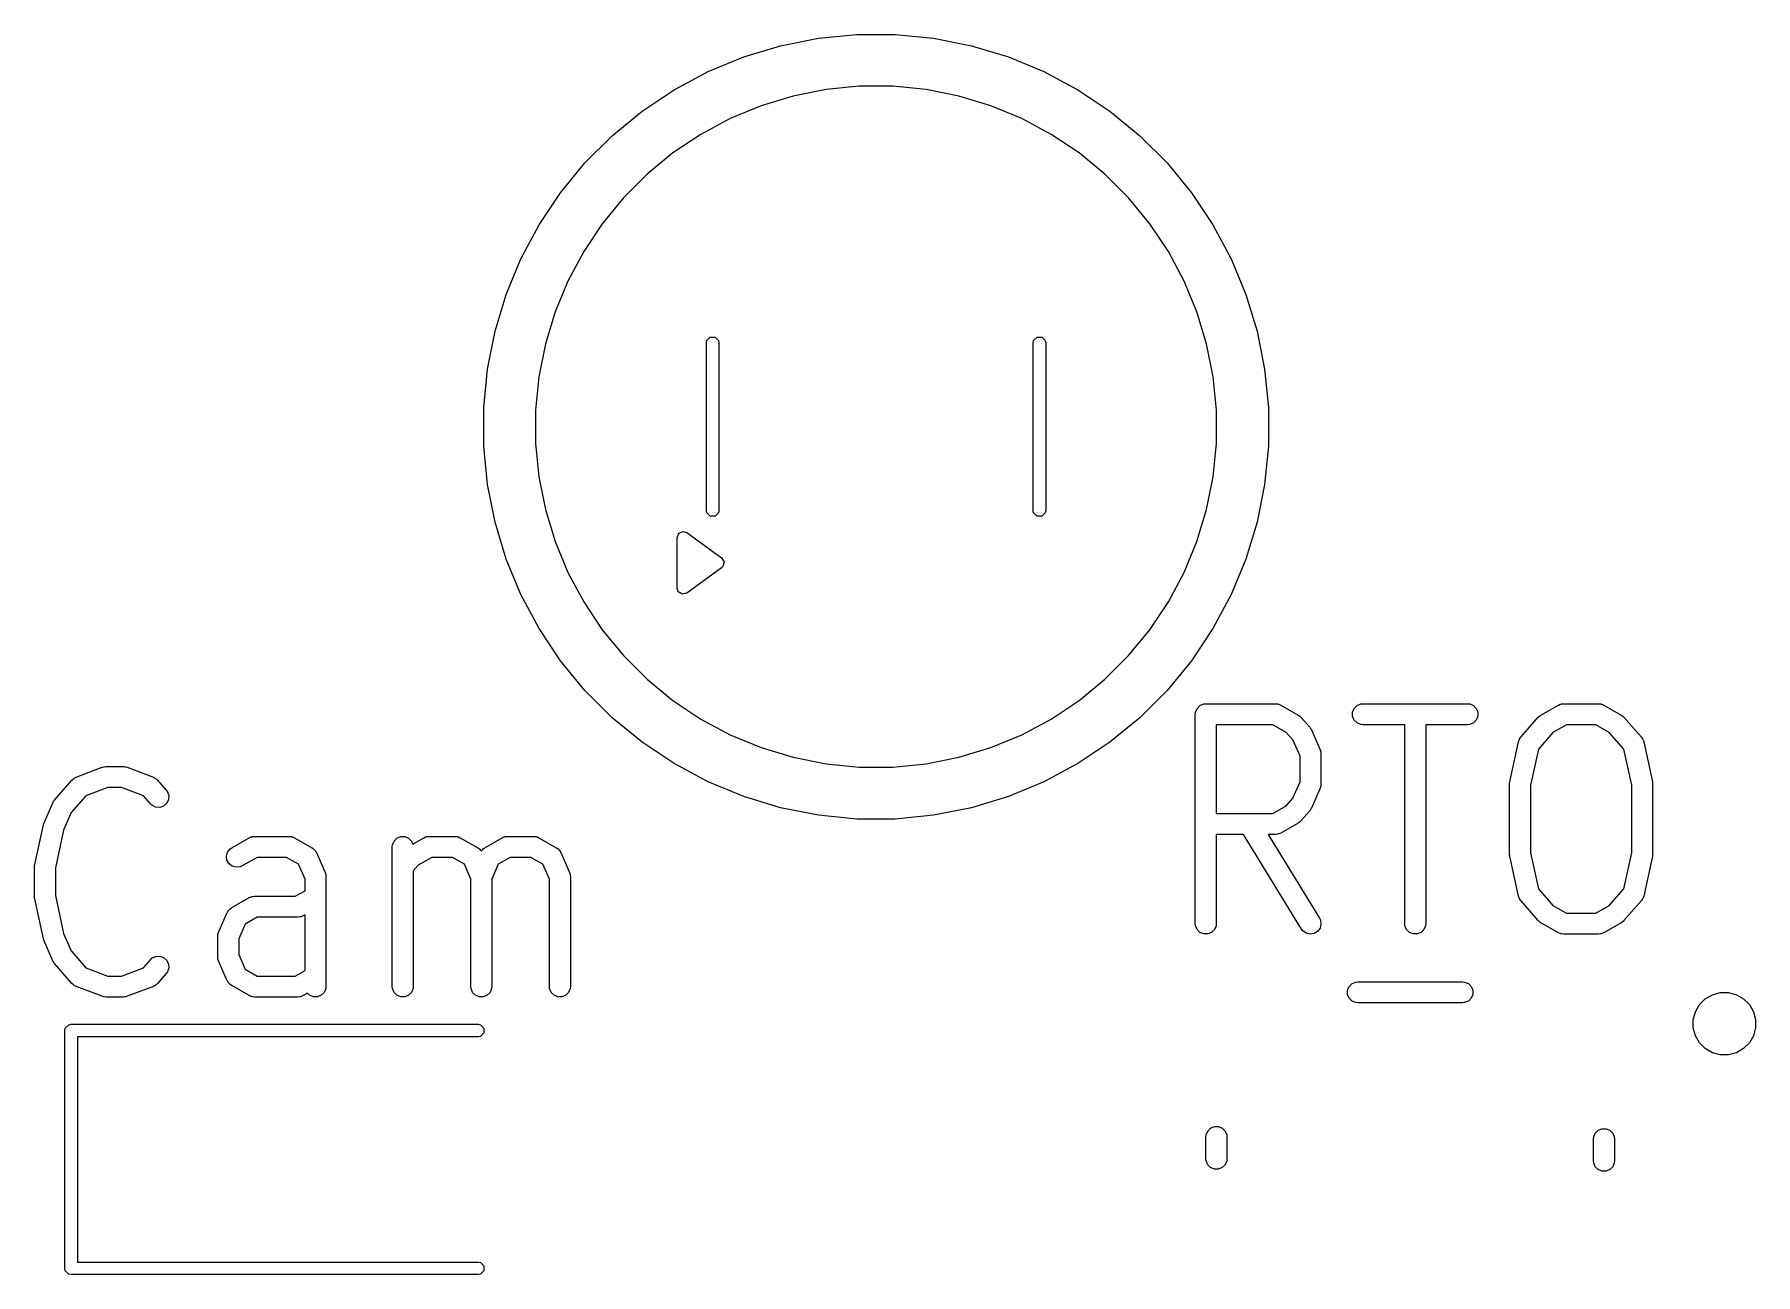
# Model space of a CAD drawing. Extents: x 2.767 to 3.48, y -2.923 to -1.994.
# Drawn here: x 2.833 to 3.48, y -2.46 to -1.994 of the extents above; entities that cross this region are included whole.
import ezdxf

# ---------------------------------------------------------------- set-up
doc = ezdxf.new("R2010")
doc.units = 0
doc.header["$MEASUREMENT"] = 0
doc.layers.add('BLACK', color=7, linetype='CONTINUOUS')

msp = doc.modelspace()

# ---------------------------------------------------------------- linework, layer by layer
at = {"layer": 'BLACK', "linetype": 'CONTINUOUS'}
for p, q in [((3.09987, -2.00272), (3.11373, -1.99852)), ((3.11373, -1.99852), (3.12794, -1.99569)), ((3.12794, -1.99569), (3.14236, -1.99427)), ((3.14236, -1.99427), (3.15685, -1.99427)), ((3.15685, -1.99427), (3.17127, -1.99569)), ((3.17127, -1.99569), (3.18548, -1.99852)), ((3.18548, -1.99852), (3.19934, -2.00272)), ((3.08648, -2.00827), (3.09987, -2.00272)), ((3.19934, -2.00272), (3.21273, -2.00827)), ((3.07371, -2.0151), (3.08648, -2.00827)), ((3.21273, -2.00827), (3.22551, -2.0151)), ((3.06166, -2.02315), (3.07371, -2.0151)), ((3.11848, -2.01746), (3.10645, -2.02111)), ((3.13081, -2.01501), (3.11848, -2.01746)), ((3.14332, -2.01378), (3.13081, -2.01501)), ((3.15589, -2.01378), (3.14332, -2.01378)), ((3.1684, -2.01501), (3.15589, -2.01378)), ((3.18073, -2.01746), (3.1684, -2.01501)), ((3.19276, -2.02111), (3.18073, -2.01746)), ((3.22551, -2.0151), (3.23755, -2.02315)), ((3.05046, -2.03234), (3.06166, -2.02315)), ((3.10645, -2.02111), (3.09483, -2.02592)), ((3.20438, -2.02592), (3.19276, -2.02111)), ((3.23755, -2.02315), (3.24875, -2.03234)), ((3.09483, -2.02592), (3.08375, -2.03185)), ((3.21547, -2.03185), (3.20438, -2.02592)), ((3.04021, -2.04258), (3.05046, -2.03234)), ((3.08375, -2.03185), (3.07329, -2.03884)), ((3.22592, -2.03884), (3.21547, -2.03185)), ((3.24875, -2.03234), (3.259, -2.04258)), ((3.03102, -2.05378), (3.04021, -2.04258)), ((3.07329, -2.03884), (3.06357, -2.04681)), ((3.23564, -2.04681), (3.22592, -2.03884)), ((3.259, -2.04258), (3.26819, -2.05378)), ((3.06357, -2.04681), (3.05469, -2.0557)), ((3.24453, -2.0557), (3.23564, -2.04681)), ((3.02297, -2.06583), (3.03102, -2.05378)), ((3.05469, -2.0557), (3.04671, -2.06542)), ((3.2525, -2.06542), (3.24453, -2.0557)), ((3.26819, -2.05378), (3.27624, -2.06583)), ((3.01614, -2.07861), (3.02297, -2.06583)), ((3.04671, -2.06542), (3.03973, -2.07587)), ((3.25949, -2.07587), (3.2525, -2.06542)), ((3.27624, -2.06583), (3.28307, -2.07861)), ((3.03973, -2.07587), (3.0338, -2.08696)), ((3.26541, -2.08696), (3.25949, -2.07587)), ((3.0106, -2.09199), (3.01614, -2.07861)), ((3.28307, -2.07861), (3.28861, -2.09199)), ((3.0338, -2.08696), (3.02899, -2.09857)), ((3.27022, -2.09857), (3.26541, -2.08696)), ((3.00639, -2.10586), (3.0106, -2.09199)), ((3.28861, -2.09199), (3.29282, -2.10586)), ((3.02899, -2.09857), (3.02534, -2.1106)), ((3.27387, -2.1106), (3.27022, -2.09857)), ((3.00357, -2.12007), (3.00639, -2.10586)), ((3.08601, -2.10933), (3.08729, -2.10805)), ((3.08729, -2.10805), (3.08909, -2.10805)), ((3.08909, -2.10805), (3.09037, -2.10933)), ((3.20884, -2.10933), (3.21012, -2.10805)), ((3.21012, -2.10805), (3.21193, -2.10805)), ((3.21193, -2.10805), (3.21321, -2.10933)), ((3.29282, -2.10586), (3.29565, -2.12007)), ((3.02534, -2.1106), (3.02289, -2.12294)), ((3.08583, -2.11024), (3.08601, -2.10933)), ((3.08583, -2.14173), (3.08583, -2.11024)), ((3.09037, -2.10933), (3.09055, -2.11024)), ((3.09055, -2.11024), (3.09055, -2.14173)), ((3.20866, -2.11024), (3.20884, -2.10933)), ((3.20866, -2.14173), (3.20866, -2.11024)), ((3.21321, -2.10933), (3.21339, -2.11024)), ((3.21339, -2.11024), (3.21339, -2.14173)), ((3.27633, -2.12294), (3.27387, -2.1106)), ((3.00215, -2.13449), (3.00357, -2.12007)), ((3.29565, -2.12007), (3.29707, -2.13449)), ((3.02289, -2.12294), (3.02165, -2.13545)), ((3.27756, -2.13545), (3.27633, -2.12294)), ((3.00215, -2.13545), (3.00215, -2.13449)), ((3.29707, -2.13449), (3.29707, -2.14898)), ((3.00215, -2.14898), (3.00215, -2.13545)), ((3.02165, -2.13545), (3.02165, -2.14802)), ((3.27756, -2.14802), (3.27756, -2.13545)), ((3.08583, -2.17323), (3.08583, -2.14173)), ((3.09055, -2.14173), (3.09055, -2.17323)), ((3.20866, -2.17323), (3.20866, -2.14173)), ((3.21339, -2.14173), (3.21339, -2.17323)), ((3.00357, -2.1634), (3.00215, -2.14898)), ((3.02165, -2.14802), (3.02289, -2.16053)), ((3.27633, -2.16053), (3.27756, -2.14802)), ((3.29707, -2.14898), (3.29565, -2.1634)), ((3.02289, -2.16053), (3.02534, -2.17286)), ((3.27387, -2.17286), (3.27633, -2.16053)), ((3.00639, -2.17761), (3.00357, -2.1634)), ((3.29565, -2.1634), (3.29282, -2.17761)), ((3.02534, -2.17286), (3.02899, -2.18489)), ((3.08601, -2.17413), (3.08583, -2.17323)), ((3.09055, -2.17323), (3.09037, -2.17413)), ((3.20884, -2.17413), (3.20866, -2.17323)), ((3.21339, -2.17323), (3.21321, -2.17413)), ((3.27022, -2.18489), (3.27387, -2.17286)), ((3.0106, -2.19147), (3.00639, -2.17761)), ((3.08729, -2.17541), (3.08601, -2.17413)), ((3.08909, -2.17541), (3.08729, -2.17541)), ((3.09037, -2.17413), (3.08909, -2.17541)), ((3.21012, -2.17541), (3.20884, -2.17413)), ((3.21193, -2.17541), (3.21012, -2.17541)), ((3.21321, -2.17413), (3.21193, -2.17541)), ((3.29282, -2.17761), (3.28861, -2.19147)), ((3.02899, -2.18489), (3.0338, -2.19651)), ((3.0748, -2.18346), (3.0755, -2.18179)), ((3.0748, -2.20236), (3.0748, -2.18346)), ((3.0755, -2.18179), (3.07717, -2.1811)), ((3.07717, -2.1811), (3.07855, -2.18155)), ((3.07855, -2.18155), (3.09155, -2.191)), ((3.26541, -2.19651), (3.27022, -2.18489)), ((3.01614, -2.20486), (3.0106, -2.19147)), ((3.09155, -2.191), (3.09249, -2.19254)), ((3.09249, -2.19254), (3.09207, -2.1943)), ((3.28861, -2.19147), (3.28307, -2.20486)), ((3.0338, -2.19651), (3.03973, -2.20759)), ((3.09155, -2.19482), (3.07855, -2.20427)), ((3.09207, -2.1943), (3.09155, -2.19482)), ((3.25949, -2.20759), (3.26541, -2.19651)), ((3.02297, -2.21763), (3.01614, -2.20486)), ((3.07525, -2.20375), (3.0748, -2.20236)), ((3.0768, -2.2047), (3.07525, -2.20375)), ((3.07855, -2.20427), (3.0768, -2.2047)), ((3.28307, -2.20486), (3.27624, -2.21763)), ((3.03973, -2.20759), (3.04671, -2.21805)), ((3.2525, -2.21805), (3.25949, -2.20759)), ((3.03102, -2.22968), (3.02297, -2.21763)), ((3.04671, -2.21805), (3.05469, -2.22776)), ((3.24453, -2.22776), (3.2525, -2.21805)), ((3.27624, -2.21763), (3.26819, -2.22968)), ((3.04021, -2.24088), (3.03102, -2.22968)), ((3.05469, -2.22776), (3.06357, -2.23665)), ((3.23564, -2.23665), (3.24453, -2.22776)), ((3.26819, -2.22968), (3.259, -2.24088)), ((3.06357, -2.23665), (3.07329, -2.24463)), ((3.22592, -2.24463), (3.23564, -2.23665)), ((3.05046, -2.25112), (3.04021, -2.24088)), ((3.07329, -2.24463), (3.08375, -2.25161)), ((3.21547, -2.25161), (3.22592, -2.24463)), ((3.259, -2.24088), (3.24875, -2.25112)), ((3.06166, -2.26032), (3.05046, -2.25112)), ((3.24875, -2.25112), (3.23755, -2.26032)), ((3.26962, -2.2498), (3.26969, -2.24903)), ((3.26962, -2.32854), (3.26962, -2.2498)), ((3.26969, -2.24903), (3.27028, -2.24761)), ((3.27028, -2.24761), (3.27137, -2.24652)), ((3.27137, -2.24652), (3.27278, -2.24594)), ((3.27278, -2.24594), (3.27355, -2.24586)), ((3.27355, -2.24586), (3.2998, -2.24586)), ((3.2998, -2.24586), (3.30057, -2.24594)), ((3.30057, -2.24594), (3.3008, -2.24603)), ((3.3008, -2.24603), (3.30105, -2.24606)), ((3.30105, -2.24606), (3.30175, -2.24638)), ((3.30175, -2.24638), (3.30831, -2.25013)), ((3.30831, -2.25013), (3.30867, -2.25038)), ((3.30867, -2.25038), (3.30876, -2.25043)), ((3.30876, -2.25043), (3.30885, -2.25051)), ((3.30885, -2.25051), (3.30894, -2.25057)), ((3.30894, -2.25057), (3.30901, -2.25066)), ((3.30901, -2.25066), (3.30932, -2.25095)), ((3.30932, -2.25095), (3.31261, -2.2547)), ((3.32875, -2.24903), (3.32933, -2.24761)), ((3.32875, -2.25056), (3.32875, -2.24903)), ((3.32933, -2.25198), (3.32875, -2.25056)), ((3.32933, -2.24761), (3.33042, -2.24652)), ((3.33042, -2.24652), (3.33184, -2.24594)), ((3.33184, -2.24594), (3.33261, -2.24586)), ((3.33261, -2.24586), (3.37198, -2.24586)), ((3.37198, -2.24586), (3.37275, -2.24594)), ((3.37275, -2.24594), (3.37417, -2.24652)), ((3.37417, -2.24652), (3.37525, -2.24761)), ((3.37525, -2.24761), (3.37584, -2.24903)), ((3.37584, -2.25056), (3.37525, -2.25198)), ((3.37584, -2.24903), (3.37584, -2.25056)), ((3.39198, -2.25845), (3.39854, -2.25095)), ((3.39854, -2.25095), (3.39886, -2.25066)), ((3.39886, -2.25066), (3.39892, -2.25057)), ((3.39892, -2.25057), (3.39902, -2.25051)), ((3.39902, -2.25051), (3.39911, -2.25043)), ((3.39911, -2.25043), (3.3992, -2.25038)), ((3.3992, -2.25038), (3.39955, -2.25013)), ((3.39955, -2.25013), (3.40611, -2.24638)), ((3.40611, -2.24638), (3.40682, -2.24606)), ((3.40682, -2.24606), (3.40707, -2.24603)), ((3.40707, -2.24603), (3.4073, -2.24594)), ((3.4073, -2.24594), (3.40807, -2.24586)), ((3.40807, -2.24586), (3.42119, -2.24586)), ((3.42119, -2.24586), (3.42196, -2.24594)), ((3.42196, -2.24594), (3.42219, -2.24603)), ((3.42219, -2.24603), (3.42244, -2.24606)), ((3.42244, -2.24606), (3.42314, -2.24638)), ((3.42314, -2.24638), (3.42971, -2.25013)), ((3.42971, -2.25013), (3.43006, -2.25038)), ((3.43006, -2.25038), (3.43015, -2.25043)), ((3.43015, -2.25043), (3.43024, -2.25051)), ((3.43024, -2.25051), (3.43034, -2.25057)), ((3.43034, -2.25057), (3.4304, -2.25066)), ((3.4304, -2.25066), (3.43072, -2.25095)), ((3.43072, -2.25095), (3.43728, -2.25845)), ((3.08375, -2.25161), (3.09483, -2.25754)), ((3.09483, -2.25754), (3.10645, -2.26235)), ((3.19276, -2.26235), (3.20438, -2.25754)), ((3.20438, -2.25754), (3.21547, -2.25161)), ((3.29875, -2.25373), (3.27749, -2.25373)), ((3.27749, -2.25373), (3.27749, -2.2871)), ((3.30383, -2.25664), (3.29875, -2.25373)), ((3.30628, -2.25943), (3.30383, -2.25664)), ((3.31261, -2.2547), (3.3128, -2.25497)), ((3.3128, -2.25497), (3.31287, -2.25504)), ((3.31287, -2.25504), (3.31296, -2.25519)), ((3.31296, -2.25519), (3.31305, -2.25533)), ((3.31305, -2.25533), (3.31309, -2.25543)), ((3.31309, -2.25543), (3.31325, -2.25572)), ((3.31325, -2.25572), (3.31653, -2.26322)), ((3.33042, -2.25307), (3.32933, -2.25198)), ((3.33184, -2.25366), (3.33042, -2.25307)), ((3.33261, -2.25373), (3.33184, -2.25366)), ((3.34836, -2.25373), (3.33261, -2.25373)), ((3.34836, -2.32854), (3.34836, -2.25373)), ((3.37198, -2.25373), (3.35623, -2.25373)), ((3.35623, -2.25373), (3.35623, -2.32854)), ((3.37275, -2.25366), (3.37198, -2.25373)), ((3.37417, -2.25307), (3.37275, -2.25366)), ((3.37525, -2.25198), (3.37417, -2.25307)), ((3.40403, -2.25664), (3.39857, -2.26288)), ((3.40911, -2.25373), (3.40403, -2.25664)), ((3.42015, -2.25373), (3.40911, -2.25373)), ((3.42522, -2.25664), (3.42015, -2.25373)), ((3.43068, -2.26288), (3.42522, -2.25664)), ((3.07371, -2.26837), (3.06166, -2.26032)), ((3.10645, -2.26235), (3.11848, -2.266)), ((3.18073, -2.266), (3.19276, -2.26235)), ((3.23755, -2.26032), (3.22551, -2.26837)), ((3.30899, -2.26562), (3.30628, -2.25943)), ((3.31653, -2.26322), (3.31677, -2.26395)), ((3.31677, -2.26395), (3.31677, -2.26399)), ((3.31677, -2.26399), (3.31678, -2.26403)), ((3.31678, -2.26403), (3.31686, -2.26479)), ((3.38782, -2.2752), (3.3911, -2.2602)), ((3.3911, -2.2602), (3.39134, -2.25947)), ((3.39134, -2.25947), (3.39146, -2.25929)), ((3.39146, -2.25929), (3.39153, -2.25908)), ((3.39153, -2.25908), (3.39198, -2.25845)), ((3.39857, -2.26288), (3.3956, -2.27647)), ((3.43366, -2.27647), (3.43068, -2.26288)), ((3.43728, -2.25845), (3.43773, -2.25908)), ((3.43773, -2.25908), (3.4378, -2.25929)), ((3.4378, -2.25929), (3.43792, -2.25947)), ((3.43792, -2.25947), (3.43816, -2.2602)), ((3.43816, -2.2602), (3.44144, -2.2752)), ((2.84892, -2.27349), (2.85877, -2.26974)), ((2.85877, -2.26974), (2.85933, -2.26959)), ((2.85933, -2.26959), (2.8594, -2.26956)), ((2.8594, -2.26956), (2.85946, -2.26955)), ((2.85946, -2.26955), (2.85951, -2.26954)), ((2.85951, -2.26954), (2.85959, -2.26954)), ((2.85959, -2.26954), (2.86017, -2.26948)), ((2.86017, -2.26948), (2.86673, -2.26948)), ((2.86673, -2.26948), (2.86731, -2.26954)), ((2.86731, -2.26954), (2.86739, -2.26954)), ((2.86739, -2.26954), (2.86744, -2.26955)), ((2.86744, -2.26955), (2.8675, -2.26956)), ((2.8675, -2.26956), (2.86757, -2.26959)), ((2.86757, -2.26959), (2.86813, -2.26974)), ((2.86813, -2.26974), (2.87797, -2.27349)), ((3.08648, -2.2752), (3.07371, -2.26837)), ((3.11848, -2.266), (3.13081, -2.26845)), ((3.13081, -2.26845), (3.14332, -2.26969)), ((3.14332, -2.26969), (3.15589, -2.26969)), ((3.15589, -2.26969), (3.1684, -2.26845)), ((3.1684, -2.26845), (3.18073, -2.266)), ((3.22551, -2.26837), (3.21273, -2.2752)), ((3.30899, -2.27522), (3.30899, -2.26562)), ((3.31686, -2.26479), (3.31686, -2.27604)), ((2.8408, -2.28207), (2.84736, -2.27458)), ((2.84736, -2.27458), (2.84792, -2.27405)), ((2.84792, -2.27405), (2.84809, -2.27396)), ((2.84809, -2.27396), (2.84823, -2.27383)), ((2.84823, -2.27383), (2.84892, -2.27349)), ((2.87797, -2.27349), (2.87866, -2.27383)), ((2.87866, -2.27383), (2.8788, -2.27396)), ((2.8788, -2.27396), (2.87897, -2.27405)), ((2.87897, -2.27405), (2.87953, -2.27458)), ((2.87953, -2.27458), (2.88282, -2.27833)), ((3.09987, -2.28074), (3.08648, -2.2752)), ((3.21273, -2.2752), (3.19934, -2.28074)), ((3.30628, -2.28141), (3.30899, -2.27522)), ((3.31677, -2.27689), (3.31653, -2.27762)), ((3.31678, -2.27681), (3.31677, -2.27685)), ((3.31677, -2.27685), (3.31677, -2.27689)), ((3.31686, -2.27604), (3.31678, -2.27681)), ((3.38773, -2.27597), (3.38777, -2.27562)), ((3.38773, -2.27599), (3.38773, -2.27597)), ((3.38773, -2.27604), (3.38773, -2.27599)), ((3.38773, -2.30229), (3.38773, -2.27604)), ((3.38777, -2.27562), (3.3878, -2.27528)), ((3.3878, -2.27528), (3.38781, -2.27525)), ((3.38781, -2.27525), (3.38782, -2.2752)), ((3.3956, -2.27647), (3.3956, -2.30186)), ((3.43366, -2.30186), (3.43366, -2.27647)), ((3.44144, -2.2752), (3.44145, -2.27525)), ((3.44145, -2.27525), (3.44146, -2.27528)), ((3.44146, -2.27528), (3.44149, -2.27562)), ((3.44149, -2.27562), (3.44153, -2.27597)), ((3.44153, -2.27597), (3.44153, -2.27599)), ((3.44153, -2.27599), (3.44153, -2.27604)), ((3.44153, -2.27604), (3.44153, -2.30229)), ((2.83688, -2.29059), (2.84016, -2.28309)), ((2.84016, -2.28309), (2.84032, -2.2828)), ((2.84032, -2.2828), (2.84035, -2.2827)), ((2.84035, -2.2827), (2.84045, -2.28256)), ((2.84045, -2.28256), (2.84053, -2.28242)), ((2.84053, -2.28242), (2.84061, -2.28235)), ((2.84061, -2.28235), (2.8408, -2.28207)), ((2.85264, -2.2805), (2.84713, -2.2868)), ((2.86089, -2.27736), (2.85264, -2.2805)), ((2.866, -2.27736), (2.86089, -2.27736)), ((2.87425, -2.2805), (2.866, -2.27736)), ((2.87689, -2.28351), (2.87425, -2.2805)), ((2.87745, -2.28404), (2.87689, -2.28351)), ((2.88297, -2.28332), (2.88182, -2.28433)), ((2.88282, -2.27833), (2.88326, -2.27895)), ((2.88365, -2.28194), (2.88297, -2.28332)), ((2.88326, -2.27895), (2.88376, -2.28041)), ((2.88376, -2.28041), (2.88365, -2.28194)), ((3.11373, -2.28495), (3.09987, -2.28074)), ((3.19934, -2.28074), (3.18548, -2.28495)), ((3.30383, -2.2842), (3.30628, -2.28141)), ((3.31653, -2.27762), (3.31325, -2.28512)), ((2.84713, -2.2868), (2.84424, -2.29339)), ((2.87883, -2.28472), (2.87745, -2.28404)), ((2.88036, -2.28482), (2.87883, -2.28472)), ((2.88182, -2.28433), (2.88036, -2.28482)), ((3.12794, -2.28777), (3.11373, -2.28495)), ((3.14236, -2.28919), (3.12794, -2.28777)), ((3.15685, -2.28919), (3.14236, -2.28919)), ((3.17127, -2.28777), (3.15685, -2.28919)), ((3.18548, -2.28495), (3.17127, -2.28777)), ((3.27749, -2.2871), (3.29875, -2.2871)), ((3.29875, -2.2871), (3.30383, -2.2842)), ((3.30901, -2.29018), (3.30894, -2.29026)), ((3.30932, -2.28988), (3.30901, -2.29018)), ((3.31261, -2.28614), (3.30932, -2.28988)), ((3.3128, -2.28586), (3.31261, -2.28614)), ((3.31287, -2.28579), (3.3128, -2.28586)), ((3.31296, -2.28565), (3.31287, -2.28579)), ((3.31305, -2.28551), (3.31296, -2.28565)), ((3.31309, -2.28541), (3.31305, -2.28551)), ((3.31325, -2.28512), (3.31309, -2.28541)), ((2.83336, -2.30632), (2.83664, -2.29133)), ((2.83664, -2.29132), (2.83676, -2.29094)), ((2.83664, -2.29133), (2.83664, -2.29132)), ((2.83664, -2.29132), (2.83664, -2.29132)), ((2.83676, -2.29094), (2.83687, -2.29059)), ((2.83687, -2.29059), (2.83687, -2.29059)), ((2.83687, -2.29059), (2.83688, -2.29059)), ((2.84424, -2.29339), (2.84114, -2.30759)), ((2.90743, -2.3), (2.91399, -2.29625)), ((2.91399, -2.29625), (2.91469, -2.29593)), ((2.91469, -2.29593), (2.91494, -2.2959)), ((2.91494, -2.2959), (2.91517, -2.2958)), ((2.91517, -2.2958), (2.91594, -2.29573)), ((2.91594, -2.29573), (2.92906, -2.29573)), ((2.92906, -2.29573), (2.92983, -2.2958)), ((2.92983, -2.2958), (2.93006, -2.2959)), ((2.93006, -2.2959), (2.93031, -2.29593)), ((2.93031, -2.29593), (2.93102, -2.29625)), ((2.93102, -2.29625), (2.93758, -2.3)), ((2.96844, -2.29748), (2.96953, -2.29639)), ((2.96953, -2.29639), (2.97095, -2.2958)), ((2.97095, -2.2958), (2.97248, -2.2958)), ((2.97248, -2.2958), (2.9739, -2.29639)), ((2.9739, -2.29639), (2.97499, -2.29748)), ((2.97546, -2.29862), (2.9796, -2.29625)), ((2.9796, -2.29625), (2.98031, -2.29593)), ((2.98031, -2.29593), (2.98056, -2.2959)), ((2.98056, -2.2959), (2.98079, -2.2958)), ((2.98079, -2.2958), (2.98156, -2.29573)), ((2.98156, -2.29573), (2.9914, -2.29573)), ((2.9914, -2.29573), (2.99217, -2.2958)), ((2.99217, -2.2958), (2.9924, -2.2959)), ((2.9924, -2.2959), (2.99265, -2.29593)), ((2.99265, -2.29593), (2.99335, -2.29625)), ((2.99335, -2.29625), (2.99992, -2.3)), ((3.00257, -2.3), (3.00913, -2.29625)), ((3.00913, -2.29625), (3.00984, -2.29593)), ((3.00984, -2.29593), (3.01009, -2.2959)), ((3.01009, -2.2959), (3.01032, -2.2958)), ((3.01032, -2.2958), (3.01109, -2.29573)), ((3.01109, -2.29573), (3.02093, -2.29573)), ((3.02093, -2.29573), (3.0217, -2.2958)), ((3.0217, -2.2958), (3.02193, -2.2959)), ((3.02193, -2.2959), (3.02218, -2.29593)), ((3.02218, -2.29593), (3.02288, -2.29625)), ((3.02288, -2.29625), (3.02944, -2.3)), ((3.28775, -2.29498), (3.27749, -2.29498)), ((3.27749, -2.29498), (3.27749, -2.32854)), ((3.30957, -2.33059), (3.28775, -2.29498)), ((3.2998, -2.29498), (3.29699, -2.29498)), ((3.29699, -2.29498), (3.31628, -2.32648)), ((3.30057, -2.2949), (3.2998, -2.29498)), ((3.3008, -2.29481), (3.30057, -2.2949)), ((3.30105, -2.29478), (3.3008, -2.29481)), ((3.30175, -2.29446), (3.30105, -2.29478)), ((3.30831, -2.29071), (3.30175, -2.29446)), ((3.30867, -2.29046), (3.30831, -2.29071)), ((3.30876, -2.29041), (3.30867, -2.29046)), ((3.30885, -2.29033), (3.30876, -2.29041)), ((3.30894, -2.29026), (3.30885, -2.29033)), ((2.90545, -2.30314), (2.90586, -2.30166)), ((2.90565, -2.30466), (2.90545, -2.30314)), ((2.90586, -2.30166), (2.9068, -2.30044)), ((2.9068, -2.30044), (2.90743, -2.3)), ((2.93758, -2.3), (2.93769, -2.30008)), ((2.93769, -2.30008), (2.93775, -2.3001)), ((2.93775, -2.3001), (2.93782, -2.30017)), ((2.93782, -2.30017), (2.93821, -2.30044)), ((2.93821, -2.30044), (2.93851, -2.30083)), ((2.93851, -2.30083), (2.93886, -2.30116)), ((2.93886, -2.30116), (2.93909, -2.30158)), ((2.93909, -2.30158), (2.93915, -2.30166)), ((2.93915, -2.30166), (2.93917, -2.30172)), ((2.93917, -2.30172), (2.93923, -2.30184)), ((2.93923, -2.30184), (2.94251, -2.30934)), ((2.96778, -2.29967), (2.96785, -2.2989)), ((2.96778, -2.35216), (2.96778, -2.29967)), ((2.96785, -2.2989), (2.96844, -2.29748)), ((2.97499, -2.29748), (2.97546, -2.29862)), ((2.99992, -2.3), (3.00003, -2.30008)), ((3.00003, -2.30008), (3.00008, -2.3001)), ((3.00008, -2.3001), (3.00016, -2.30017)), ((3.00016, -2.30017), (3.00054, -2.30044)), ((3.00054, -2.30044), (3.00084, -2.30083)), ((3.00084, -2.30083), (3.00119, -2.30116)), ((3.00119, -2.30116), (3.00124, -2.30125)), ((3.00124, -2.30125), (3.00129, -2.30116)), ((3.00129, -2.30116), (3.00164, -2.30083)), ((3.00164, -2.30083), (3.00194, -2.30044)), ((3.00194, -2.30044), (3.00233, -2.30017)), ((3.00233, -2.30017), (3.0024, -2.3001)), ((3.0024, -2.3001), (3.00246, -2.30008)), ((3.00246, -2.30008), (3.00257, -2.3)), ((3.02944, -2.3), (3.02956, -2.30008)), ((3.02956, -2.30008), (3.02961, -2.3001)), ((3.02961, -2.3001), (3.02968, -2.30017)), ((3.02968, -2.30017), (3.03007, -2.30044)), ((3.03007, -2.30044), (3.03037, -2.30083)), ((3.03037, -2.30083), (3.03072, -2.30116)), ((3.03072, -2.30116), (3.03095, -2.30158)), ((3.03095, -2.30158), (3.03101, -2.30166)), ((3.03101, -2.30166), (3.03103, -2.30172)), ((3.03103, -2.30172), (3.0311, -2.30184)), ((3.0311, -2.30184), (3.03438, -2.30934)), ((3.38773, -2.30234), (3.38773, -2.30229)), ((3.38773, -2.30237), (3.38773, -2.30234)), ((3.38777, -2.30271), (3.38773, -2.30237)), ((3.3878, -2.30306), (3.38777, -2.30271)), ((3.38781, -2.30308), (3.3878, -2.30306)), ((3.38782, -2.30313), (3.38781, -2.30308)), ((3.3911, -2.31813), (3.38782, -2.30313)), ((3.3956, -2.30186), (3.39857, -2.31546)), ((3.43068, -2.31546), (3.43366, -2.30186)), ((3.44144, -2.30313), (3.43816, -2.31813)), ((3.44145, -2.30308), (3.44144, -2.30313)), ((3.44146, -2.30306), (3.44145, -2.30308)), ((3.44149, -2.30271), (3.44146, -2.30306)), ((3.44153, -2.30237), (3.44149, -2.30271)), ((3.44153, -2.30229), (3.44153, -2.30234)), ((3.44153, -2.30234), (3.44153, -2.30237)), ((2.83326, -2.30709), (2.83331, -2.30674)), ((2.83327, -2.30711), (2.83326, -2.30709)), ((2.83326, -2.30716), (2.83327, -2.30711)), ((2.83326, -2.31841), (2.83326, -2.30716)), ((2.83331, -2.30674), (2.83334, -2.3064)), ((2.83334, -2.3064), (2.83335, -2.30637)), ((2.83335, -2.30637), (2.83336, -2.30632)), ((2.84114, -2.30759), (2.84114, -2.31799)), ((2.90641, -2.306), (2.90565, -2.30466)), ((2.90762, -2.30694), (2.90641, -2.306)), ((2.9091, -2.30734), (2.90762, -2.30694)), ((2.91063, -2.30715), (2.9091, -2.30734)), ((2.91133, -2.30683), (2.91063, -2.30715)), ((2.91699, -2.3036), (2.91133, -2.30683)), ((2.92802, -2.3036), (2.91699, -2.3036)), ((2.93254, -2.30619), (2.92802, -2.3036)), ((2.93497, -2.31174), (2.93254, -2.30619)), ((2.94251, -2.30934), (2.94275, -2.31007)), ((2.97752, -2.30651), (2.97565, -2.30864)), ((2.97565, -2.30864), (2.97565, -2.35216)), ((2.9826, -2.3036), (2.97752, -2.30651)), ((2.99036, -2.3036), (2.9826, -2.3036)), ((2.99488, -2.30619), (2.99036, -2.3036)), ((2.99731, -2.31174), (2.99488, -2.30619)), ((3.00761, -2.30619), (3.00518, -2.31174)), ((3.01213, -2.3036), (3.00761, -2.30619)), ((3.01988, -2.3036), (3.01213, -2.3036)), ((3.02441, -2.30619), (3.01988, -2.3036)), ((3.02683, -2.31174), (3.02441, -2.30619)), ((3.03438, -2.30934), (3.03462, -2.31007)), ((2.93497, -2.31613), (2.93497, -2.31174)), ((2.94275, -2.31007), (2.94275, -2.31011)), ((2.94275, -2.31011), (2.94277, -2.31015)), ((2.94277, -2.31015), (2.94284, -2.31091)), ((2.94284, -2.31091), (2.94284, -2.35216)), ((2.99731, -2.35216), (2.99731, -2.31174)), ((3.00518, -2.31174), (3.00518, -2.35216)), ((3.02683, -2.35216), (3.02683, -2.31174)), ((3.03462, -2.31007), (3.03462, -2.31011)), ((3.03462, -2.31011), (3.03463, -2.31015)), ((3.03463, -2.31015), (3.03471, -2.31091)), ((3.03471, -2.31091), (3.03471, -2.35216)), ((3.39857, -2.31546), (3.40403, -2.3217)), ((3.42522, -2.3217), (3.43068, -2.31546)), ((2.83327, -2.31846), (2.83326, -2.31841)), ((2.83326, -2.31849), (2.83327, -2.31846)), ((2.83331, -2.31883), (2.83326, -2.31849)), ((2.83334, -2.31918), (2.83331, -2.31883)), ((2.83335, -2.3192), (2.83334, -2.31918)), ((2.83336, -2.31925), (2.83335, -2.3192)), ((2.83664, -2.33425), (2.83336, -2.31925)), ((2.84114, -2.31799), (2.84424, -2.33219)), ((2.90731, -2.32257), (2.90743, -2.32249)), ((2.90743, -2.32249), (2.91399, -2.31874)), ((2.91399, -2.31874), (2.91469, -2.31843)), ((2.91469, -2.31843), (2.91494, -2.3184)), ((2.91494, -2.3184), (2.91517, -2.3183)), ((2.91517, -2.3183), (2.91594, -2.31823)), ((2.91594, -2.31823), (2.9313, -2.31823)), ((2.9313, -2.31823), (2.93497, -2.31613)), ((3.39134, -2.31886), (3.3911, -2.31813)), ((3.39146, -2.31904), (3.39134, -2.31886)), ((3.39153, -2.31925), (3.39146, -2.31904)), ((3.39198, -2.31988), (3.39153, -2.31925)), ((3.39854, -2.32738), (3.39198, -2.31988)), ((3.40403, -2.3217), (3.40911, -2.3246)), ((3.42015, -2.3246), (3.42522, -2.3217)), ((3.43728, -2.31988), (3.43072, -2.32738)), ((3.43773, -2.31925), (3.43728, -2.31988)), ((3.4378, -2.31904), (3.43773, -2.31925)), ((3.43792, -2.31886), (3.4378, -2.31904)), ((3.43816, -2.31813), (3.43792, -2.31886)), ((2.90249, -2.33183), (2.90577, -2.32433)), ((2.90577, -2.32433), (2.90584, -2.32421)), ((2.90584, -2.32421), (2.90586, -2.32416)), ((2.90586, -2.32416), (2.90592, -2.32408)), ((2.90592, -2.32408), (2.90615, -2.32366)), ((2.90615, -2.32366), (2.9065, -2.32332)), ((2.9065, -2.32332), (2.9068, -2.32294)), ((2.9068, -2.32294), (2.90719, -2.32266)), ((2.90719, -2.32266), (2.90726, -2.3226)), ((2.90726, -2.3226), (2.90731, -2.32257)), ((2.91246, -2.32868), (2.91004, -2.33423)), ((2.91699, -2.3261), (2.91246, -2.32868)), ((2.93235, -2.3261), (2.91699, -2.3261)), ((2.93311, -2.32602), (2.93235, -2.3261)), ((2.93335, -2.32593), (2.93311, -2.32602)), ((2.93359, -2.3259), (2.93335, -2.32593)), ((2.9343, -2.32558), (2.93359, -2.3259)), ((2.93497, -2.3252), (2.9343, -2.32558)), ((2.93497, -2.34612), (2.93497, -2.3252)), ((3.26969, -2.3293), (3.26962, -2.32854)), ((3.27749, -2.32854), (3.27741, -2.3293)), ((3.31628, -2.32648), (3.31662, -2.32718)), ((3.31686, -2.32869), (3.3165, -2.33019)), ((3.31662, -2.32718), (3.31686, -2.32869)), ((3.34843, -2.3293), (3.34836, -2.32854)), ((3.35623, -2.32854), (3.35615, -2.3293)), ((3.39886, -2.32768), (3.39854, -2.32738)), ((3.39892, -2.32776), (3.39886, -2.32768)), ((3.39902, -2.32783), (3.39892, -2.32776)), ((3.39911, -2.32791), (3.39902, -2.32783)), ((3.3992, -2.32795), (3.39911, -2.32791)), ((3.39955, -2.32821), (3.3992, -2.32795)), ((3.40611, -2.33196), (3.39955, -2.32821)), ((3.40911, -2.3246), (3.42015, -2.3246)), ((3.42971, -2.32821), (3.42314, -2.33196)), ((3.43006, -2.32795), (3.42971, -2.32821)), ((3.43015, -2.32791), (3.43006, -2.32795)), ((3.43024, -2.32783), (3.43015, -2.32791)), ((3.43034, -2.32776), (3.43024, -2.32783)), ((3.4304, -2.32768), (3.43034, -2.32776)), ((3.43072, -2.32738), (3.4304, -2.32768)), ((2.83664, -2.33426), (2.83664, -2.33425)), ((2.83664, -2.33425), (2.83664, -2.33425)), ((2.83676, -2.33463), (2.83664, -2.33426)), ((2.83687, -2.33499), (2.83676, -2.33463)), ((2.83688, -2.33499), (2.83687, -2.33499)), ((2.83687, -2.33499), (2.83687, -2.33499)), ((2.84016, -2.34249), (2.83688, -2.33499)), ((2.84424, -2.33219), (2.84713, -2.33878)), ((2.90216, -2.33341), (2.90224, -2.33264)), ((2.90216, -2.34091), (2.90216, -2.33341)), ((2.90224, -2.33264), (2.90225, -2.33261)), ((2.90225, -2.33257), (2.90249, -2.33183)), ((2.90225, -2.33261), (2.90225, -2.33257)), ((2.91004, -2.33423), (2.91004, -2.34009)), ((3.27028, -2.33072), (3.26969, -2.3293)), ((3.27137, -2.33181), (3.27028, -2.33072)), ((3.27278, -2.3324), (3.27137, -2.33181)), ((3.27432, -2.3324), (3.27278, -2.3324)), ((3.27574, -2.33181), (3.27432, -2.3324)), ((3.27683, -2.33072), (3.27574, -2.33181)), ((3.27741, -2.3293), (3.27683, -2.33072)), ((3.31003, -2.33121), (3.30957, -2.33059)), ((3.31127, -2.33211), (3.31003, -2.33121)), ((3.31277, -2.33247), (3.31127, -2.33211)), ((3.31428, -2.33223), (3.31277, -2.33247)), ((3.31559, -2.33143), (3.31428, -2.33223)), ((3.3165, -2.33019), (3.31559, -2.33143)), ((3.34902, -2.33072), (3.34843, -2.3293)), ((3.35011, -2.33181), (3.34902, -2.33072)), ((3.35153, -2.3324), (3.35011, -2.33181)), ((3.35306, -2.3324), (3.35153, -2.3324)), ((3.35448, -2.33181), (3.35306, -2.3324)), ((3.35557, -2.33072), (3.35448, -2.33181)), ((3.35615, -2.3293), (3.35557, -2.33072)), ((3.40682, -2.33227), (3.40611, -2.33196)), ((3.40707, -2.3323), (3.40682, -2.33227)), ((3.4073, -2.3324), (3.40707, -2.3323)), ((3.40807, -2.33247), (3.4073, -2.3324)), ((3.42119, -2.33247), (3.40807, -2.33247)), ((3.42196, -2.3324), (3.42119, -2.33247)), ((3.42219, -2.3323), (3.42196, -2.3324)), ((3.42244, -2.33227), (3.42219, -2.3323)), ((3.42314, -2.33196), (3.42244, -2.33227)), ((2.84713, -2.33878), (2.85264, -2.34508)), ((2.87689, -2.34207), (2.87745, -2.34154)), ((2.87745, -2.34154), (2.87883, -2.34086)), ((2.87883, -2.34086), (2.88036, -2.34076)), ((2.88036, -2.34076), (2.88182, -2.34125)), ((2.88182, -2.34125), (2.88297, -2.34226)), ((2.90224, -2.34168), (2.90216, -2.34091)), ((2.90225, -2.34171), (2.90224, -2.34168)), ((2.90225, -2.34175), (2.90225, -2.34171)), ((2.90249, -2.34249), (2.90225, -2.34175)), ((2.91004, -2.34009), (2.91246, -2.34564)), ((2.84032, -2.34278), (2.84016, -2.34249)), ((2.84035, -2.34288), (2.84032, -2.34278)), ((2.84045, -2.34301), (2.84035, -2.34288)), ((2.84053, -2.34316), (2.84045, -2.34301)), ((2.84061, -2.34323), (2.84053, -2.34316)), ((2.8408, -2.3435), (2.84061, -2.34323)), ((2.84736, -2.351), (2.8408, -2.3435)), ((2.85264, -2.34508), (2.86089, -2.34822)), ((2.86089, -2.34822), (2.866, -2.34822)), ((2.866, -2.34822), (2.87425, -2.34508)), ((2.87425, -2.34508), (2.87689, -2.34207)), ((2.88282, -2.34725), (2.87953, -2.351)), ((2.88326, -2.34662), (2.88282, -2.34725)), ((2.88297, -2.34226), (2.88365, -2.34364)), ((2.88376, -2.34517), (2.88326, -2.34662)), ((2.88365, -2.34364), (2.88376, -2.34517)), ((2.90577, -2.34999), (2.90249, -2.34249)), ((2.91246, -2.34564), (2.91699, -2.34822)), ((2.91699, -2.34822), (2.9313, -2.34822)), ((2.9313, -2.34822), (2.93497, -2.34612)), ((2.84792, -2.35153), (2.84736, -2.351)), ((2.84809, -2.35161), (2.84792, -2.35153)), ((2.84823, -2.35174), (2.84809, -2.35161)), ((2.84892, -2.35209), (2.84823, -2.35174)), ((2.85877, -2.35584), (2.84892, -2.35209)), ((2.87797, -2.35209), (2.86813, -2.35584)), ((2.87866, -2.35174), (2.87797, -2.35209)), ((2.8788, -2.35161), (2.87866, -2.35174)), ((2.87897, -2.35153), (2.8788, -2.35161)), ((2.87953, -2.351), (2.87897, -2.35153)), ((2.90584, -2.35011), (2.90577, -2.34999)), ((2.90586, -2.35017), (2.90584, -2.35011)), ((2.90592, -2.35024), (2.90586, -2.35017)), ((2.90615, -2.35066), (2.90592, -2.35024)), ((2.9065, -2.351), (2.90615, -2.35066)), ((2.9068, -2.35138), (2.9065, -2.351)), ((2.90719, -2.35166), (2.9068, -2.35138)), ((2.90726, -2.35173), (2.90719, -2.35166)), ((2.90731, -2.35175), (2.90726, -2.35173)), ((2.90743, -2.35183), (2.90731, -2.35175)), ((2.91399, -2.35558), (2.90743, -2.35183)), ((2.93593, -2.35464), (2.9343, -2.35558)), ((2.93672, -2.35543), (2.93593, -2.35464)), ((2.94218, -2.35435), (2.94109, -2.35543)), ((2.94277, -2.35293), (2.94218, -2.35435)), ((2.94284, -2.35216), (2.94277, -2.35293)), ((2.96785, -2.35293), (2.96778, -2.35216)), ((2.96844, -2.35435), (2.96785, -2.35293)), ((2.96953, -2.35543), (2.96844, -2.35435)), ((2.97499, -2.35435), (2.9739, -2.35543)), ((2.97558, -2.35293), (2.97499, -2.35435)), ((2.97565, -2.35216), (2.97558, -2.35293)), ((2.99738, -2.35293), (2.99731, -2.35216)), ((2.99797, -2.35435), (2.99738, -2.35293)), ((2.99906, -2.35543), (2.99797, -2.35435)), ((3.00452, -2.35435), (3.00343, -2.35543)), ((3.0051, -2.35293), (3.00452, -2.35435)), ((3.00518, -2.35216), (3.0051, -2.35293)), ((3.02691, -2.35293), (3.02683, -2.35216)), ((3.0275, -2.35435), (3.02691, -2.35293)), ((3.02858, -2.35543), (3.0275, -2.35435)), ((3.03404, -2.35435), (3.03296, -2.35543)), ((3.03463, -2.35293), (3.03404, -2.35435)), ((3.03471, -2.35216), (3.03463, -2.35293)), ((3.32685, -2.35356), (3.32744, -2.35214)), ((3.32685, -2.3551), (3.32685, -2.35356)), ((3.32744, -2.35214), (3.32852, -2.35106)), ((3.32852, -2.35106), (3.32994, -2.35047)), ((3.32994, -2.35047), (3.33071, -2.35039)), ((3.33071, -2.35039), (3.37008, -2.35039)), ((3.37008, -2.35039), (3.37085, -2.35047)), ((3.37085, -2.35047), (3.37227, -2.35106)), ((3.37227, -2.35106), (3.37335, -2.35214)), ((3.37335, -2.35214), (3.37394, -2.35356)), ((3.37394, -2.35356), (3.37394, -2.3551)), ((3.46398, -2.35523), (3.46696, -2.35443)), ((3.46696, -2.35443), (3.47005, -2.35443)), ((3.47005, -2.35443), (3.47302, -2.35523)), ((2.85933, -2.35599), (2.85877, -2.35584)), ((2.8594, -2.35602), (2.85933, -2.35599)), ((2.85946, -2.35603), (2.8594, -2.35602)), ((2.85951, -2.35604), (2.85946, -2.35603)), ((2.85959, -2.35604), (2.85951, -2.35604)), ((2.86017, -2.3561), (2.85959, -2.35604)), ((2.86673, -2.3561), (2.86017, -2.3561)), ((2.86731, -2.35604), (2.86673, -2.3561)), ((2.86739, -2.35604), (2.86731, -2.35604)), ((2.86744, -2.35603), (2.86739, -2.35604)), ((2.8675, -2.35602), (2.86744, -2.35603)), ((2.86757, -2.35599), (2.8675, -2.35602)), ((2.86813, -2.35584), (2.86757, -2.35599)), ((2.91469, -2.35589), (2.91399, -2.35558)), ((2.91494, -2.35592), (2.91469, -2.35589)), ((2.91517, -2.35602), (2.91494, -2.35592)), ((2.91594, -2.3561), (2.91517, -2.35602)), ((2.93235, -2.3561), (2.91594, -2.3561)), ((2.93311, -2.35602), (2.93235, -2.3561)), ((2.93335, -2.35592), (2.93311, -2.35602)), ((2.93359, -2.35589), (2.93335, -2.35592)), ((2.9343, -2.35558), (2.93359, -2.35589)), ((2.93814, -2.35602), (2.93672, -2.35543)), ((2.93968, -2.35602), (2.93814, -2.35602)), ((2.94109, -2.35543), (2.93968, -2.35602)), ((2.97095, -2.35602), (2.96953, -2.35543)), ((2.97248, -2.35602), (2.97095, -2.35602)), ((2.9739, -2.35543), (2.97248, -2.35602)), ((3.00048, -2.35602), (2.99906, -2.35543)), ((3.00201, -2.35602), (3.00048, -2.35602)), ((3.00343, -2.35543), (3.00201, -2.35602)), ((3.03, -2.35602), (3.02858, -2.35543)), ((3.03154, -2.35602), (3.03, -2.35602)), ((3.03296, -2.35543), (3.03154, -2.35602)), ((3.32744, -2.35652), (3.32685, -2.3551)), ((3.32852, -2.3576), (3.32744, -2.35652)), ((3.32994, -2.35819), (3.32852, -2.3576)), ((3.33071, -2.35827), (3.32994, -2.35819)), ((3.37008, -2.35827), (3.33071, -2.35827)), ((3.37085, -2.35819), (3.37008, -2.35827)), ((3.37227, -2.3576), (3.37085, -2.35819)), ((3.37335, -2.35652), (3.37227, -2.3576)), ((3.37394, -2.3551), (3.37335, -2.35652)), ((3.45759, -2.36162), (3.45913, -2.35895)), ((3.45913, -2.35895), (3.46131, -2.35677)), ((3.46131, -2.35677), (3.46398, -2.35523)), ((3.47302, -2.35523), (3.47569, -2.35677)), ((3.47569, -2.35677), (3.47787, -2.35895)), ((3.47787, -2.35895), (3.47942, -2.36162)), ((2.84469, -2.3687), (2.84486, -2.3678)), ((2.84486, -2.3678), (2.84614, -2.36652)), ((2.84614, -2.36652), (2.84705, -2.36634)), ((2.84705, -2.36634), (3, -2.36634)), ((3, -2.36634), (3.0009, -2.36652)), ((3.0009, -2.36652), (3.00218, -2.3678)), ((3.00218, -2.3678), (3.00218, -2.3696)), ((3.45679, -2.3646), (3.45759, -2.36162)), ((3.45679, -2.36768), (3.45679, -2.3646)), ((3.45759, -2.37066), (3.45679, -2.36768)), ((3.47942, -2.36162), (3.48021, -2.3646)), ((3.48021, -2.36768), (3.47942, -2.37066)), ((3.48021, -2.3646), (3.48021, -2.36768)), ((2.84469, -2.45807), (2.84469, -2.3687)), ((3, -2.37106), (2.84941, -2.37106)), ((2.84941, -2.37106), (2.84941, -2.45571)), ((3.0009, -2.37088), (3, -2.37106)), ((3.00218, -2.3696), (3.0009, -2.37088)), ((3.45913, -2.37333), (3.45759, -2.37066)), ((3.46131, -2.37551), (3.45913, -2.37333)), ((3.47787, -2.37333), (3.47569, -2.37551)), ((3.47942, -2.37066), (3.47787, -2.37333)), ((3.46398, -2.37705), (3.46131, -2.37551)), ((3.46696, -2.37785), (3.46398, -2.37705)), ((3.47005, -2.37785), (3.46696, -2.37785)), ((3.47302, -2.37705), (3.47005, -2.37785)), ((3.47569, -2.37551), (3.47302, -2.37705)), ((3.2737, -2.40789), (3.27429, -2.40647)), ((3.27429, -2.40647), (3.27537, -2.40539)), ((3.27537, -2.40539), (3.27679, -2.4048)), ((3.27679, -2.4048), (3.27833, -2.4048)), ((3.27833, -2.4048), (3.27975, -2.40539)), ((3.27975, -2.40539), (3.28083, -2.40647)), ((3.28083, -2.40647), (3.28142, -2.40789)), ((3.41995, -2.40726), (3.42104, -2.40618)), ((3.42104, -2.40618), (3.42246, -2.40559)), ((3.42246, -2.40559), (3.424, -2.40559)), ((3.424, -2.40559), (3.42542, -2.40618)), ((3.42542, -2.40618), (3.4265, -2.40726)), ((3.27362, -2.40866), (3.2737, -2.40789)), ((3.27362, -2.41693), (3.27362, -2.40866)), ((3.28142, -2.40789), (3.2815, -2.40866)), ((3.2815, -2.40866), (3.2815, -2.41693)), ((3.41929, -2.40945), (3.41937, -2.40868)), ((3.41929, -2.41772), (3.41929, -2.40945)), ((3.41937, -2.40868), (3.41995, -2.40726)), ((3.4265, -2.40726), (3.42709, -2.40868)), ((3.42709, -2.40868), (3.42717, -2.40945)), ((3.42717, -2.40945), (3.42717, -2.41772)), ((3.2737, -2.4177), (3.27362, -2.41693)), ((3.27429, -2.41912), (3.2737, -2.4177)), ((3.27537, -2.4202), (3.27429, -2.41912)), ((3.28083, -2.41912), (3.27975, -2.4202)), ((3.28142, -2.4177), (3.28083, -2.41912)), ((3.2815, -2.41693), (3.28142, -2.4177)), ((3.41937, -2.41848), (3.41929, -2.41772)), ((3.41995, -2.4199), (3.41937, -2.41848)), ((3.42709, -2.41848), (3.4265, -2.4199)), ((3.42717, -2.41772), (3.42709, -2.41848)), ((3.27679, -2.42079), (3.27537, -2.4202)), ((3.27833, -2.42079), (3.27679, -2.42079)), ((3.27975, -2.4202), (3.27833, -2.42079)), ((3.42104, -2.42099), (3.41995, -2.4199)), ((3.42246, -2.42158), (3.42104, -2.42099)), ((3.424, -2.42158), (3.42246, -2.42158)), ((3.42542, -2.42099), (3.424, -2.42158)), ((3.4265, -2.4199), (3.42542, -2.42099)), ((2.84486, -2.45897), (2.84469, -2.45807)), ((2.84941, -2.45571), (3, -2.45571)), ((3, -2.45571), (3.0009, -2.45589)), ((3.0009, -2.45589), (3.00218, -2.45717)), ((3.00218, -2.45717), (3.00218, -2.45897)), ((2.84614, -2.46025), (2.84486, -2.45897)), ((2.84705, -2.46043), (2.84614, -2.46025)), ((3, -2.46043), (2.84705, -2.46043)), ((3.0009, -2.46025), (3, -2.46043)), ((3.00218, -2.45897), (3.0009, -2.46025))]:
    msp.add_line(p, q, dxfattribs=at)

doc.saveas('drawing.dxf')
